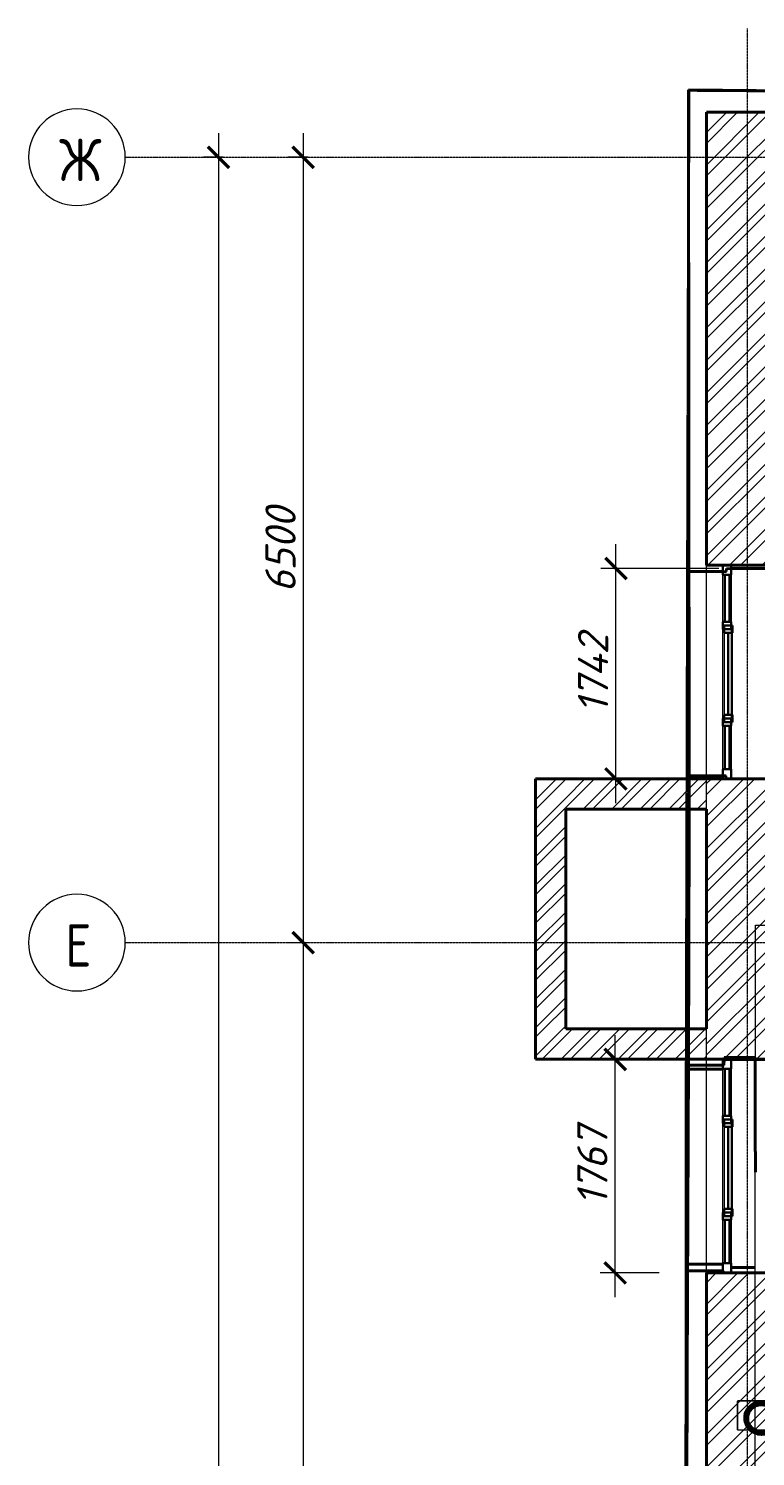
# Model space of a CAD drawing. Header units: millimetres. Extents: x 749182 to 2267578, y 70462 to 311449.
# Drawn here: x 1946334 to 1952346, y 108221 to 120038 of the extents above; entities that cross this region are included whole.
import ezdxf

# ---------------------------------------------------------------- set-up
doc = ezdxf.new("R2010")
doc.units = ezdxf.units.MM
for name, pattern in [('ADSK_Линия сетки', [25, 20, -2.5, 0, -2.5]), ('ADSK_Сверху', [4.5, 3, -1.5]), ('осеваяX2', [4, 2.5, -0.5, 0.5, -0.5])]:
    doc.linetypes.add(name, pattern=pattern)
doc.layers.get('Defpoints').update_dxf_attribs({"color": 255})
for name, color, linetype, lineweight in [('_ Окна', 7, 'Continuous', 30), ('Витраж', 7, 'Continuous', 9), ('Каркас', 7, 'Continuous', 9), ('Окна', 7, 'Continuous', 18), ('Оси', 165, 'осеваяX2', 13), ('Панели витража', 7, 'Continuous', 9), ('Перекрытие', 7, 'Continuous', 18), ('размеры', 7, 'Continuous', 9), ('Стены', 184, 'Continuous', 40), ('Стены наружные', 7, 'Continuous', 18), ('Стены разрез', 7, 'Continuous', 35), ('Стены штриховка', 7, 'Continuous', 18), ('стояки', 7, 'Continuous', 9)]:
    doc.layers.add(name, color=color, linetype=linetype, lineweight=lineweight)
doc.layers.add('планы со стояками отопление_dwg', color=7, linetype='Continuous', lineweight=9, true_color=0x767676)
doc.styles.add('М2', font='isocpeui.ttf')
doc.dimstyles.new('SPDS 1_100', dxfattribs={"dimscale": 100, "dimtxt": 2.5, "dimasz": 1.77, "dimexe": 1.25, "dimexo": 0.625, "dimtad": 1, "dimdec": 0, "dimrnd": 0.001, "dimzin": 9, "dimtxsty": 'М2', "dimblk": 'ARCHTICK', "dimcen": 2.5, "dimdle": 2, "dimclrt": 256, "dimadec": 0, "dimazin": 2, "dimtfac": 0.75, "dimtdec": 0, "dimtmove": 1, "dimatfit": 3, "dimfxl": 0, "dimtolj": 1, "dimlwd": 9, "dimlwe": 9, "dimarcsym": 0})
pattern_1 = [(45, (1958220.23, 75616.62), (-117.8655, 117.8655), []), (45, (1958298.8, 75616.62), (-117.8655, 117.8655), [])]
pattern_2 = [(45, (1958220.23, 75616.62), (-134.70384, 134.70384), []), (45, (1958310.03, 75616.62), (-134.70384, 134.70384), [])]

# ---------------------------------------------------------------- blocks, each defined once
blk = doc.blocks.new('Существующие стены 2 этаж - Существующие стены 2 этаж-699583-01 План 1-го этажа маркировочный')
at = {"layer": 'Стены', "color": 254, "linetype": 'ADSK_Сверху', "true_color": 0xe8c5d7}
for p, q in [((-6425, 43911), (-6445, 36349)), ((-6445, 36349), (-6425, 43911)), ((-4880, 43901), (-6425, 43911)), ((-6425, 43911), (-236, 43872)), ((-6453, 28603), (-6445, 36349)), ((-6445, 36349), (-6446, 35811)), ((-6446, 35811), (-6447, 34196)), ((-6446, 35811), (-6447, 34196)), ((-6447, 34196), (-6446, 35811)), ((-6446, 35811), (-6144, 35811)), ((-6144, 35811), (-6446, 35811)), ((-6132, 35893), (-6132, 35906)), ((-6132, 35906), (-5992, 35906)), ((-5992, 35906), (-6132, 35906)), ((-6132, 35906), (-6132, 35893)), ((-5992, 35906), (-5876, 35906)), ((-5876, 35906), (-5992, 35906)), ((-5875, 34956), (-5876, 35906)), ((-5876, 35906), (-5875, 34956)), ((-6447, 34196), (-6450, 31768)), ((-6144, 34195), (-6447, 34196)), ((-6447, 34196), (-6144, 34195)), ((-5991, 34168), (-6074, 34168)), ((-6074, 34168), (-5991, 34168)), ((-5876, 34168), (-5991, 34168)), ((-5991, 34168), (-5876, 34168))]:
    blk.add_line(p, q, dxfattribs=at)
blk = doc.blocks.new('ADSK_БалкаЖБ_Прямоугольная - 238_4х457мм-834993-01 План 1-го этажа маркировочный')
at = {"layer": 'Каркас', "color": 253, "linetype": 'ADSK_Сверху', "true_color": 0xaaaaaa}
for p, q in [((-3208.248882, 119.2), (-3208.248882, -119.2)), ((-3208.248882, 119.2), (3208.248882, 119.2)), ((3208.248882, -119.2), (3208.248882, 119.2)), ((-3208.248882, -119.2), (3208.248882, -119.2))]:
    blk.add_line(p, q, dxfattribs=at)
at = {"layer": 'Каркас', "color": 253, "linetype": 'ADSK_Сверху', "true_color": 0xb2b2b2}
for p, q in [((-3208.248882, -119.2), (-3208.248882, 119.2)), ((3208.248882, 119.2), (-3208.248882, 119.2)), ((3208.248882, 119.2), (3208.248882, -119.2)), ((-3208.248882, -119.2), (3208.248882, -119.2))]:
    blk.add_line(p, q, dxfattribs=at)
blk = doc.blocks.new('Прямоугольный импост - 70х20_60мм-1426885-01 План 1-го этажа маркировочный')
at = {"layer": 'Витраж', "color": 253, "linetype": 'ADSK_Сверху', "true_color": 0xaaaaaa}
for p, q in [((-6074, 27806), (-6144, 27806)), ((-6144, 27726), (-6144, 27806)), ((-6074, 27726), (-6074, 27806)), ((-6144, 27306), (-6144, 27336)), ((-6074, 27306), (-6074, 27336))]:
    blk.add_line(p, q, dxfattribs=at)
blk = doc.blocks.new('Прямоугольный импост - 70х20_60мм-1424482-01 План 1-го этажа маркировочный')
at = {"layer": 'Витраж', "color": 253, "linetype": 'ADSK_Сверху', "true_color": 0xaaaaaa}
for p, q in [((-80, 35), (0, 35)), ((0, 35), (0, -35)), ((0, -35), (-80, -35))]:
    blk.add_line(p, q, dxfattribs=at)
blk = doc.blocks.new('Прямоугольный импост - 70х20_60мм-1424483-01 План 1-го этажа маркировочный')
at = {"layer": 'Витраж', "color": 253, "linetype": 'ADSK_Сверху', "true_color": 0xaaaaaa}
for p, q in [((0, 35), (-80, 35)), ((0, -35), (0, 35)), ((-80, -35), (0, -35))]:
    blk.add_line(p, q, dxfattribs=at)
blk = doc.blocks.new('Прямоугольный импост - 70х20_60мм-1225850-01 План 1-го этажа маркировочный')
at = {"layer": 'Витраж', "color": 253, "linetype": 'ADSK_Сверху', "true_color": 0xaaaaaa}
for p, q in [((-6144, 27276), (-6144, 27306)), ((-6074, 27276), (-6074, 27306)), ((-6144, 26506), (-6144, 26536)), ((-6074, 26506), (-6074, 26536))]:
    blk.add_line(p, q, dxfattribs=at)
blk = doc.blocks.new('Прямоугольный импост - 70х20_60мм-1225113-01 План 1-го этажа маркировочный')
at = {"layer": 'Витраж', "color": 253, "linetype": 'ADSK_Сверху', "true_color": 0xaaaaaa}
for p, q in [((-6006, 10092), (-6006, 10122)), ((-5936, 10092), (-5936, 10122)), ((-6006, 9652), (-6006, 9732)), ((-5936, 9652), (-5936, 9732)), ((-6006, 9652), (-5936, 9652))]:
    blk.add_line(p, q, dxfattribs=at)
blk = doc.blocks.new('Прямоугольный импост - 70х60мм-1424480-01 План 1-го этажа маркировочный')
at = {"layer": 'Витраж', "color": 253, "linetype": 'ADSK_Сверху', "true_color": 0xaaaaaa}
for p, q in [((-30, 35), (30, 35)), ((30, -35), (-30, -35))]:
    blk.add_line(p, q, dxfattribs=at)
blk = doc.blocks.new('Прямоугольный импост - 70х60мм-1426887-01 План 1-го этажа маркировочный')
at = {"layer": 'Витраж', "color": 253, "linetype": 'ADSK_Сверху', "true_color": 0xaaaaaa}
for p, q in [((-6074, 27726), (-6144, 27726)), ((-6144, 27336), (-6144, 27726)), ((-6074, 27336), (-6074, 27726)), ((-6144, 27336), (-6074, 27336))]:
    blk.add_line(p, q, dxfattribs=at)
blk = doc.blocks.new('Прямоугольный импост - 70х60мм-1225009-01 План 1-го этажа маркировочный')
at = {"layer": 'Витраж', "color": 253, "linetype": 'ADSK_Сверху', "true_color": 0xaaaaaa}
for p, q in [((-5936, 11392), (-6006, 11392)), ((-6006, 11032), (-6006, 11392)), ((-5936, 11032), (-5936, 11392)), ((-6006, 11032), (-5936, 11032))]:
    blk.add_line(p, q, dxfattribs=at)
blk = doc.blocks.new('Прямоугольный импост - 70х60мм-1229542-01 План 1-го этажа маркировочный')
at = {"layer": 'Витраж', "color": 253, "linetype": 'ADSK_Сверху', "true_color": 0xaaaaaa}
for p, q in [((3808, 35378), (3738, 35378)), ((3738, 35378), (3738, 34638)), ((3808, 35378), (3808, 34638)), ((3738, 34638), (3808, 34638))]:
    blk.add_line(p, q, dxfattribs=at)
blk = doc.blocks.new('Существующие стены 1 эт - Существующие стены 1 эт-653793-01 План 1-го этажа маркировочный')
at = {"layer": 'Стены'}
for p, q in [((-6422, 38211), (-6429, 43914)), ((-6429, 43914), (4065, 43832)), ((-5974, 39953), (-6074, 39953)), ((-5677, 39952), (-5974, 39953)), ((-6422, 38237), (-6424, 39928)), ((-6144, 39928), (-6424, 39928)), ((-6422, 38237), (-6144, 38238)), ((-6422, 37807), (-6422, 37961)), ((-6428, 36143), (-6422, 37807)), ((-6439, 33282), (-6429, 35893)), ((-6435, 34141), (-6429, 35843)), ((-6144, 35842), (-6429, 35843)), ((-5991, 35890), (-6074, 35890)), ((-5710, 35888), (-5991, 35890)), ((-6435, 34141), (-6144, 34140)), ((-6457, 25090), (-6439, 33282))]:
    blk.add_line(p, q, dxfattribs=at)
at = {"layer": 'Стены разрез'}
for p, q in [((-4864, 43902), (-6429, 43914)), ((-6429, 43914), (-6424, 39928)), ((-6114, 39928), (-6114, 39953)), ((-6114, 39953), (-5974, 39953)), ((-5974, 39953), (-5677, 39952)), ((-6424, 39928), (-6114, 39928)), ((-6117, 38238), (-6422, 38237)), ((-6422, 38237), (-6422, 37807)), ((-6117, 38211), (-6117, 38238)), ((-5977, 38211), (-6117, 38211)), ((-5679, 38211), (-5977, 38211)), ((-6422, 37807), (-6429, 35843)), ((-6429, 35843), (-6132, 35842)), ((-6132, 35842), (-6131, 35890)), ((-6131, 35890), (-5991, 35890)), ((-5991, 35890), (-5710, 35888)), ((-6435, 34141), (-6439, 33282)), ((-6138, 34140), (-6435, 34141)), ((-6138, 34123), (-6138, 34140)), ((-5998, 34123), (-6138, 34123)), ((-5717, 34121), (-5998, 34123)), ((-6439, 33282), (-6442, 31786))]:
    blk.add_line(p, q, dxfattribs=at)
blk = doc.blocks.new('Системная панель - _AR_Стекло_40мм_привязка по центру-V45-01 План 1-го этажа маркировочный')
at = {"layer": 'Панели витража', "lineweight": 30}
for p, q in [((180, 20), (-180, 20)), ((-180, 20), (-180, -20)), ((180, -20), (180, 20)), ((-180, -20), (180, -20))]:
    blk.add_line(p, q, dxfattribs=at)
blk = doc.blocks.new('Прямоугольный импост - 70х20_60мм-V46-01 План 1-го этажа маркировочный')
at = {"layer": 'Витраж', "lineweight": 30}
for p, q in [((-80, 35), (0, 35)), ((-80, -35), (-80, 35)), ((0, 35), (0, -35)), ((0, -35), (-80, -35))]:
    blk.add_line(p, q, dxfattribs=at)
blk = doc.blocks.new('Прямоугольный импост - 70х20_60мм-V47-01 План 1-го этажа маркировочный')
at = {"layer": 'Витраж', "lineweight": 30}
for p, q in [((0, 35), (-80, 35)), ((-80, 35), (-80, -35)), ((0, -35), (0, 35)), ((-80, -35), (0, -35))]:
    blk.add_line(p, q, dxfattribs=at)
blk = doc.blocks.new('Системная панель - _AR_Стекло_40мм_привязка по центру-V48-01 План 1-го этажа маркировочный')
at = {"layer": 'Панели витража', "lineweight": 30}
for p, q in [((195, 20), (-195, 20)), ((-195, 20), (-195, -20)), ((195, -20), (195, 20)), ((-195, -20), (195, -20))]:
    blk.add_line(p, q, dxfattribs=at)
blk = doc.blocks.new('Витраж-тент со смещением вовне - 60мм 30 сдвиг-1466943-01 План 1-го этажа маркировочный')
at = {"layer": '_ Окна'}
for p, q in [((-400, 25), (-400, -45)), ((-400, 25), (-340, 25)), ((-400, -45), (-400, 25)), ((-340, 25), (-340, -45)), ((400, 25), (340, 25)), ((340, 25), (340, -45)), ((400, -45), (400, 25)), ((400, -45), (400, 25)), ((-340, -45), (-400, -45)), ((-340, -10), (340, -10)), ((340, -45), (400, -45))]:
    blk.add_line(p, q, dxfattribs=at)
at = {"layer": 'Окна'}
for p, q in [((340, 25), (-340, 25)), ((-340, -45), (340, -45))]:
    blk.add_line(p, q, dxfattribs=at)
blk = doc.blocks.new('Прямоугольный импост - 70х60мм-V40-01 План 1-го этажа маркировочный')
at = {"layer": 'Витраж'}
for p, q in [((-6006, 9732), (-6006, 10092)), ((-5936, 10092), (-5936, 9732))]:
    blk.add_line(p, q, dxfattribs=at)
blk = doc.blocks.new('Прямоугольный импост - 70х60мм-V44-01 План 1-го этажа маркировочный')
at = {"layer": 'Витраж'}
for p, q in [((-6144, 27336), (-6144, 27726)), ((-6074, 27726), (-6074, 27336))]:
    blk.add_line(p, q, dxfattribs=at)
blk = doc.blocks.new('Системная панель - _AR_Стекло_40мм_привязка по центру-V49-01 План 1-го этажа маркировочный')
at = {"layer": 'Панели витража', "lineweight": 30}
for p, q in [((180, 20), (-180, 20)), ((-180, 20), (-180, -20)), ((180, -20), (180, 20)), ((-180, -20), (180, -20))]:
    blk.add_line(p, q, dxfattribs=at)
blk = doc.blocks.new('Прямоугольный импост - 70х20_60мм-V50-01 План 1-го этажа маркировочный')
at = {"layer": 'Витраж', "lineweight": 30}
for p, q in [((-80, 35), (0, 35)), ((-80, -35), (-80, 35)), ((0, 35), (0, -35)), ((0, -35), (-80, -35))]:
    blk.add_line(p, q, dxfattribs=at)
blk = doc.blocks.new('Прямоугольный импост - 70х20_60мм-V51-01 План 1-го этажа маркировочный')
at = {"layer": 'Витраж', "lineweight": 30}
for p, q in [((0, 35), (-80, 35)), ((-80, 35), (-80, -35)), ((0, -35), (0, 35)), ((-80, -35), (0, -35))]:
    blk.add_line(p, q, dxfattribs=at)
blk = doc.blocks.new('Системная панель - _AR_Стекло_40мм_привязка по центру-V52-01 План 1-го этажа маркировочный')
at = {"layer": 'Панели витража', "lineweight": 30}
for p, q in [((195, 20), (-195, 20)), ((-195, 20), (-195, -20)), ((195, -20), (195, 20)), ((-195, -20), (195, -20))]:
    blk.add_line(p, q, dxfattribs=at)
blk = doc.blocks.new('Прямоугольный импост - 70х60мм-V53-01 План 1-го этажа маркировочный')
at = {"layer": 'Витраж'}
for p, q in [((-6144, 39511), (-6144, 39901)), ((-6074, 39901), (-6074, 39511))]:
    blk.add_line(p, q, dxfattribs=at)
blk = doc.blocks.new('Прямоугольный импост - 70х60мм-1241994-01 План 1-го этажа маркировочный')
at = {"layer": 'Витраж', "lineweight": 30}
for p, q in [((-30, 35), (30, 35)), ((-30, -35), (-30, 35)), ((30, 35), (30, -35)), ((30, -35), (-30, -35))]:
    blk.add_line(p, q, dxfattribs=at)
blk = doc.blocks.new('Прямоугольный импост - 70х60мм-V81-01 План 1-го этажа маркировочный')
at = {"layer": 'Витраж'}
for p, q in [((18591, 22747), (18591, 23487)), ((18661, 23487), (18661, 22747))]:
    blk.add_line(p, q, dxfattribs=at)
blk = doc.blocks.new('Прямоугольный импост - 70х60мм-V127-01 План 1-го этажа маркировочный')
at = {"layer": 'Витраж', "lineweight": 30}
for p, q in [((-30, 35), (30, 35)), ((-30, -35), (-30, 35)), ((30, 35), (30, -35)), ((30, -35), (-30, -35))]:
    blk.add_line(p, q, dxfattribs=at)
blk = doc.blocks.new('планы со стояками отопление_dwg-1484427-01 План 1-го этажа маркировочный')
at = {"layer": 'стояки', "lineweight": 80}
blk.add_circle((166570, 188999), 124, dxfattribs=at)
blk = doc.blocks.new('Ось сетки - Круг_Ø8 мм-6577-01 План 1-го этажа маркировочный')
at = {"layer": 'Оси', "linetype": 'Continuous', "lineweight": 20}
for start, end in [(360, 180), (180, 360)]:
    blk.add_arc((0, 0), 4, start, end, dxfattribs=at)
blk = doc.blocks.new('_ArchTick')
at = {"color": 0, "linetype": 'ByBlock', "const_width": 0.15}
blk.add_lwpolyline([(-0.5, -0.5), (0.5, 0.5)], dxfattribs=at)
blk = doc.blocks.new('*D2867')
at = {"layer": 'Defpoints', "color": 0, "lineweight": 20, "transparency": 16777216}
for p in [(1951192, 115570), (1952106, 115570), (1951611, 113828)]:
    blk.add_point(p, dxfattribs=at)
at = {"layer": 'размеры', "color": 0, "lineweight": 9, "transparency": 16777216}
for p, q in [((1951192, 113628), (1951192, 115770)), ((1952044, 115570), (1951067, 115570)), ((1951549, 113828), (1951067, 113828))]:
    blk.add_line(p, q, dxfattribs=at)
at = {"layer": 'размеры', "color": 0, "lineweight": 9, "transparency": 16777216, "xscale": 177, "yscale": 177, "zscale": 177}
for p, rotation in [((1951192, 115570), 90), ((1951192, 113828), 270)]:
    blk.add_blockref('_ArchTick', p, dxfattribs=dict(at, rotation=rotation))
at = {"layer": 'размеры', "lineweight": 20, "transparency": 16777216, "insert": (1951003, 114699), "char_height": 250, "width": 580.93, "attachment_point": 5, "rotation": 90, "style": 'М2'}
blk.add_mtext('\\A1;1742', dxfattribs=at)
blk = doc.blocks.new('*D2868')
at = {"layer": 'Defpoints', "color": 0, "lineweight": 20, "transparency": 16777216}
for p in [(1951186, 111507), (1952089, 111507), (1951611, 109740)]:
    blk.add_point(p, dxfattribs=at)
at = {"layer": 'размеры', "color": 0, "lineweight": 9, "transparency": 16777216}
for p, q in [((1951186, 109540), (1951186, 111707)), ((1952026, 111507), (1951061, 111507)), ((1951549, 109740), (1951061, 109740))]:
    blk.add_line(p, q, dxfattribs=at)
at = {"layer": 'размеры', "color": 0, "lineweight": 9, "transparency": 16777216, "xscale": 177, "yscale": 177, "zscale": 177}
for p, rotation in [((1951186, 111507), 90), ((1951186, 109740), 270)]:
    blk.add_blockref('_ArchTick', p, dxfattribs=dict(at, rotation=rotation))
at = {"layer": 'размеры', "lineweight": 20, "transparency": 16777216, "insert": (1950997, 110623), "char_height": 250, "width": 560.47, "attachment_point": 5, "rotation": 90, "style": 'М2'}
blk.add_mtext('\\A1;1767', dxfattribs=at)
blk = doc.blocks.new('*D2883')
at = {"layer": 'Defpoints', "color": 0, "lineweight": 20, "transparency": 16777216}
for p in [(1948705, 118973), (1948605, 112473), (1948705, 112473)]:
    blk.add_point(p, dxfattribs=at)
at = {"layer": 'размеры', "color": 0, "lineweight": 9, "transparency": 16777216}
for p, q in [((1948605, 119173), (1948605, 112273)), ((1948643, 118973), (1948480, 118973)), ((1948643, 112473), (1948480, 112473))]:
    blk.add_line(p, q, dxfattribs=at)
at = {"layer": 'размеры', "color": 0, "lineweight": 9, "transparency": 16777216, "xscale": 177, "yscale": 177, "zscale": 177}
for p, rotation in [((1948605, 118973), 90), ((1948605, 112473), 270)]:
    blk.add_blockref('_ArchTick', p, dxfattribs=dict(at, rotation=rotation))
at = {"layer": 'размеры', "lineweight": 20, "transparency": 16777216, "insert": (1948418, 115723), "char_height": 250, "width": 605.47, "attachment_point": 5, "rotation": 90, "style": 'М2'}
blk.add_mtext('\\A1;6500', dxfattribs=at)
blk = doc.blocks.new('*D2884')
at = {"layer": 'Defpoints', "color": 0, "lineweight": 20, "transparency": 16777216}
for p in [(1948705, 112473), (1948605, 96173), (1948705, 96173)]:
    blk.add_point(p, dxfattribs=at)
at = {"layer": 'размеры', "color": 0, "lineweight": 9, "transparency": 16777216}
for p, q in [((1948605, 112673), (1948605, 95973)), ((1948643, 112473), (1948480, 112473)), ((1948643, 96173), (1948480, 96173))]:
    blk.add_line(p, q, dxfattribs=at)
at = {"layer": 'размеры', "color": 0, "lineweight": 9, "transparency": 16777216, "xscale": 177, "yscale": 177, "zscale": 177}
for p, rotation in [((1948605, 112473), 90), ((1948605, 96173), 270)]:
    blk.add_blockref('_ArchTick', p, dxfattribs=dict(at, rotation=rotation))
at = {"layer": 'размеры', "lineweight": 20, "transparency": 16777216, "insert": (1948418, 104323), "char_height": 250, "width": 711.84, "attachment_point": 5, "rotation": 90, "style": 'М2'}
blk.add_mtext('\\A1;16300', dxfattribs=at)
blk = doc.blocks.new('*D2890')
at = {"layer": 'Defpoints', "color": 0, "lineweight": 20, "transparency": 16777216}
for p in [(1948005, 118973), (1947905, 73773), (1948005, 73773)]:
    blk.add_point(p, dxfattribs=at)
at = {"layer": 'размеры', "color": 0, "lineweight": 9, "transparency": 16777216}
for p, q in [((1947905, 119173), (1947905, 73573)), ((1947943, 118973), (1947780, 118973)), ((1947943, 73773), (1947780, 73773))]:
    blk.add_line(p, q, dxfattribs=at)
at = {"layer": 'размеры', "color": 0, "lineweight": 9, "transparency": 16777216, "xscale": 177, "yscale": 177, "zscale": 177}
for p, rotation in [((1947905, 118973), 90), ((1947905, 73773), 270)]:
    blk.add_blockref('_ArchTick', p, dxfattribs=dict(at, rotation=rotation))
at = {"layer": 'размеры', "lineweight": 20, "transparency": 16777216, "insert": (1947718, 96373), "char_height": 250, "width": 777.3, "attachment_point": 5, "rotation": 90, "style": 'М2'}
blk.add_mtext('\\A1;45200', dxfattribs=at)

msp = doc.modelspace()

# ---------------------------------------------------------------- hatches: boundary and pattern name
at = {"layer": 'Стены наружные', "lineweight": 9}
h = msp.add_hatch(dxfattribs=at)
h.set_pattern_fill('FP_4', color=256, angle=45, style=0, pattern_type=2)
h.set_pattern_definition(pattern_2)
h.paths.add_polyline_path([(1961653.7248, 118835.4873), (1961653.7248, 119345.4873), (1960839.8647, 119345.4873), (1960839.8647, 118835.4873), (1961612.7356, 118835.4873)])
h.paths.add_polyline_path([(1958531.5104, 118835.4873), (1959329.8647, 118835.4873), (1959329.8647, 119345.4873), (1957848.8282, 119345.4873), (1957848.8282, 118835.4873), (1958152.5048, 118835.4873)])
h.paths.add_polyline_path([(1954817.8292, 118835.4873), (1956338.8282, 118835.4873), (1956338.8282, 119345.4873), (1954817.8292, 119345.4873), (1954817.8292, 118895.9587)])
h.paths.add_polyline_path([(1952578.8352, 118835.4873), (1953307.8292, 118835.4873), (1953307.8292, 119345.4873), (1951941.4745, 119345.4873), (1951941.4745, 118835.4873), (1952550.9869, 118835.4873)])
h = msp.add_hatch(dxfattribs=at)
h.set_pattern_fill('FP_3', color=256, angle=45, style=0, pattern_type=2)
h.set_pattern_definition(pattern_2)
h.paths.add_polyline_path([(1951941.4745, 96537.6102), (1952451.4745, 96537.6102), (1952451.4745, 98468.4405), (1951941.4745, 98468.4405), (1951941.4745, 96687.4373)])
h.paths.add_polyline_path([(1952011.4745, 99438.4405), (1952451.4745, 99438.4405), (1952451.4745, 101652.9659), (1951941.4745, 101652.9659), (1951941.4745, 99438.4405)])
h.paths.add_polyline_path([(1952287.618, 103422.9659), (1952451.4745, 103422.9659), (1952451.4745, 105693.1574), (1951941.4745, 105693.1574), (1951941.4745, 103422.9659)])
h.paths.add_polyline_path([(1952089.2603, 106463.1574), (1952451.4745, 106463.1574), (1952451.4745, 106706.8211), (1951941.4745, 106706.8211), (1951941.4745, 106463.1574)])
h.paths.add_polyline_path([(1951941.4745, 107476.8211), (1952451.4745, 107476.8211), (1952451.4745, 109739.6473), (1951941.4745, 109739.6473), (1951941.4745, 107497.2775)])
h.paths.add_polyline_path([(1952229.9706, 111509.6473), (1952451.4745, 111509.6473), (1952451.4745, 113827.7918), (1951941.4745, 113827.1573), (1951941.4745, 111509.6473), (1952228.8631, 111509.6473)])
h.paths.add_polyline_path([(1951941.4745, 115597.7918), (1952451.4745, 115597.7918), (1952451.4745, 118835.4873), (1951941.4745, 118835.4873), (1951941.4745, 116174.2956)])
h = msp.add_hatch(dxfattribs=at)
h.set_pattern_fill('FP_1', color=256, style=0, pattern_type=2)
h.set_pattern_definition(pattern_1)
h.paths.add_polyline_path([(1950776.7537, 111759.6473), (1950776.7537, 113827.7918), (1950526.7537, 113827.7918), (1950526.7537, 111759.6473)])
h = msp.add_hatch(dxfattribs=at)
h.set_pattern_fill('FP_1', color=256, style=0, pattern_type=2)
h.set_pattern_definition(pattern_1)
h.paths.add_polyline_path([(1951941.4745, 113577.7918), (1951941.4745, 113827.7918), (1950776.7537, 113827.7918), (1950776.7537, 113577.7918), (1951798.6996, 113577.7918)])
h = msp.add_hatch(dxfattribs=at)
h.set_pattern_fill('FP_1', color=256, style=0, pattern_type=2)
h.set_pattern_definition(pattern_1)
h.paths.add_polyline_path([(1951791.3245, 111509.6473), (1951941.4745, 111509.6473), (1951941.4745, 111759.6473), (1950526.7537, 111759.6473), (1950526.7537, 111509.6473), (1951464.1013, 111509.6473)])

# ---------------------------------------------------------------- linework, layer by layer
at = {"layer": 'Оси', "linetype": 'ADSK_Линия сетки'}
for p, q in [((1952280.1361, 71313.2448), (1952280.1361, 120038.4712)), ((1947134.001, 118973.407), (2015361.944, 118973.407)), ((1947134.001, 112473.407), (2015361.944, 112473.407))]:
    msp.add_line(p, q, dxfattribs=at)
at = {"layer": 'Перекрытие', "linetype": 'ADSK_Сверху'}
for p, q in [((1952341.9989, 104442.669), (1952345.6354, 112617.3576)), ((1952345.6354, 112617.3576), (1958683.8182, 112586.0714))]:
    msp.add_line(p, q, dxfattribs=at)
at = {"layer": 'Стены наружные', "lineweight": 40}
for p, q in [((1953307.8292, 119345.4873), (1951941.4745, 119345.4873)), ((1951941.4745, 119345.4873), (1951941.4745, 115597.7918)), ((1951941.4745, 115597.7918), (1952451.4745, 115597.7918)), ((1950526.7537, 113827.7918), (1950526.7537, 111509.6473)), ((1952451.4745, 113827.7918), (1950526.7537, 113827.7918)), ((1950776.7537, 111759.6473), (1950776.7537, 113577.7918)), ((1950776.7537, 113577.7918), (1951941.4745, 113577.7918)), ((1951941.4745, 113577.7918), (1951941.4745, 111759.6473)), ((1951941.4745, 111759.6473), (1950776.7537, 111759.6473)), ((1950526.7537, 111509.6473), (1952451.4745, 111509.6473)), ((1951941.4745, 109739.6473), (1951941.4745, 107476.8211)), ((1952451.4745, 109739.6473), (1951941.4745, 109739.6473))]:
    msp.add_line(p, q, dxfattribs=at)
at = {"layer": 'Стены наружные'}
for p, q in [((1951941.4745, 113827.7918), (1951941.4745, 115597.7918)), ((1951941.4745, 109739.6473), (1951941.4745, 111509.6473))]:
    msp.add_line(p, q, dxfattribs=at)
at = {"layer": 'Стены штриховка'}
for p, q in [((1951941.4745, 113577.7918), (1951941.4745, 113827.7918)), ((1951941.4745, 111509.6473), (1951941.4745, 111759.6473))]:
    msp.add_line(p, q, dxfattribs=at)

# ---------------------------------------------------------------- block references
at = {"layer": '_ Окна', "rotation": 89.99999999999993}
for p in [(1952111.4745, 114697.7918), (1952111.4745, 110609.6473)]:
    msp.add_blockref('Витраж-тент со смещением вовне - 60мм 30 сдвиг-1466943-01 План 1-го этажа маркировочный', p, dxfattribs=at)
at = {"layer": 'Витраж', "color": 253, "linetype": 'ADSK_Сверху', "true_color": 0xaaaaaa}
for name, p in [('Прямоугольный импост - 70х20_60мм-1426885-01 План 1-го этажа маркировочный', (1958220.2258, 87791.4447)), ('Прямоугольный импост - 70х60мм-1426887-01 План 1-го этажа маркировочный', (1958220.2258, 87791.4447)), ('Прямоугольный импост - 70х20_60мм-1225850-01 План 1-го этажа маркировочный', (1958220.2258, 87791.4447)), ('Прямоугольный импост - 70х20_60мм-1225113-01 План 1-го этажа маркировочный', (1958082.5166, 104175.8666)), ('Прямоугольный импост - 70х60мм-1225009-01 План 1-го этажа маркировочный', (1958082.5166, 102875.8666)), ('Прямоугольный импост - 70х20_60мм-1426885-01 План 1-го этажа маркировочный', (1958220.2258, 83703.3001)), ('Прямоугольный импост - 70х60мм-1426887-01 План 1-го этажа маркировочный', (1958220.2258, 83703.3001)), ('Прямоугольный импост - 70х20_60мм-1225850-01 План 1-го этажа маркировочный', (1958220.2258, 83703.3001)), ('Прямоугольный импост - 70х20_60мм-1225113-01 План 1-го этажа маркировочный', (1958082.5166, 100087.7221)), ('Прямоугольный импост - 70х60мм-1225009-01 План 1-го этажа маркировочный', (1958082.5166, 98787.7221))]:
    msp.add_blockref(name, p, dxfattribs=at)
at = {"layer": 'Витраж', "color": 253, "linetype": 'ADSK_Сверху', "true_color": 0xaaaaaa, "extrusion": (0, 0, -1), "rotation": 90.00000000000007}
for name, p in [('Прямоугольный импост - 70х20_60мм-1424482-01 План 1-го этажа маркировочный', (-1952111.4745, 115597.7918)), ('Прямоугольный импост - 70х60мм-1424480-01 План 1-го этажа маркировочный', (-1952111.4745, 115097.7918)), ('Прямоугольный импост - 70х60мм-1424480-01 План 1-го этажа маркировочный', (-1952111.4745, 114297.7918)), ('Прямоугольный импост - 70х20_60мм-1424482-01 План 1-го этажа маркировочный', (-1952111.4745, 111509.6473)), ('Прямоугольный импост - 70х60мм-1424480-01 План 1-го этажа маркировочный', (-1952111.4745, 111009.6473)), ('Прямоугольный импост - 70х60мм-1424480-01 План 1-го этажа маркировочный', (-1952111.4745, 110209.6473))]:
    msp.add_blockref(name, p, dxfattribs=at)
at = {"layer": 'Витраж', "extrusion": (0, 0, -1), "rotation": 90.00000000000007}
for name, p in [('Прямоугольный импост - 70х20_60мм-V50-01 План 1-го этажа маркировочный', (-1952111.4745, 115597.7918)), ('Прямоугольный импост - 70х60мм-1241994-01 План 1-го этажа маркировочный', (-1952111.4745, 115097.7918)), ('Прямоугольный импост - 70х60мм-1241994-01 План 1-го этажа маркировочный', (-1952111.4745, 114297.7918)), ('Прямоугольный импост - 70х20_60мм-V46-01 План 1-го этажа маркировочный', (-1952111.4745, 111509.6473)), ('Прямоугольный импост - 70х60мм-V127-01 План 1-го этажа маркировочный', (-1952111.4745, 111009.6473)), ('Прямоугольный импост - 70х60мм-V127-01 План 1-го этажа маркировочный', (-1952111.4745, 110209.6473))]:
    msp.add_blockref(name, p, dxfattribs=at)
at = {"layer": 'Витраж'}
for name, p in [('Прямоугольный импост - 70х60мм-V53-01 План 1-го этажа маркировочный', (1958220.2258, 75616.6187)), ('Прямоугольный импост - 70х60мм-V81-01 План 1-го этажа маркировочный', (1933485.6392, 91580.7215)), ('Прямоугольный импост - 70х60мм-V40-01 План 1-го этажа маркировочный', (1958082.5166, 104175.8666)), ('Прямоугольный импост - 70х60мм-V44-01 План 1-го этажа маркировочный', (1958220.2258, 83703.3001)), ('Прямоугольный импост - 70х60мм-V81-01 План 1-го этажа маркировочный', (1933485.6392, 87492.577)), ('Прямоугольный импост - 70х60мм-V40-01 План 1-го этажа маркировочный', (1958082.5166, 100087.7221))]:
    msp.add_blockref(name, p, dxfattribs=at)
at = {"layer": 'Витраж', "color": 253, "linetype": 'ADSK_Сверху', "true_color": 0xaaaaaa}
for name, p, rotation in [('Прямоугольный импост - 70х60мм-1229542-01 План 1-го этажа маркировочный', (1955884.9736, 149705.4344), 180), ('Прямоугольный импост - 70х20_60мм-1424483-01 План 1-го этажа маркировочный', (1952111.4745, 113827.7918), 269.9999999999999), ('Прямоугольный импост - 70х60мм-1229542-01 План 1-го этажа маркировочный', (1955884.9736, 145617.2898), 180), ('Прямоугольный импост - 70х20_60мм-1424483-01 План 1-го этажа маркировочный', (1952111.4745, 109739.6473), 269.9999999999999)]:
    msp.add_blockref(name, p, dxfattribs=dict(at, rotation=rotation))
at = {"layer": 'Витраж', "rotation": 269.9999999999999}
for name, p in [('Прямоугольный импост - 70х20_60мм-V51-01 План 1-го этажа маркировочный', (1952111.4745, 113827.7918)), ('Прямоугольный импост - 70х20_60мм-V47-01 План 1-го этажа маркировочный', (1952111.4745, 109739.6473))]:
    msp.add_blockref(name, p, dxfattribs=at)
at = {"layer": 'Каркас', "color": 253, "linetype": 'ADSK_Сверху', "true_color": 0xaaaaaa, "rotation": 359.9617034985983}
msp.add_blockref('ADSK_БалкаЖБ_Прямоугольная - 238_4х457мм-834993-01 План 1-го этажа маркировочный', (1955407.0889, 108559.8203), dxfattribs=at)
at = {"layer": 'Оси', "lineweight": 20, "xscale": 99.99999999999993, "yscale": 99.99999999999993, "zscale": 99.99999999999993, "rotation": 269.9999999999994}
for p in [(1946734.001, 118973.407), (1946734.001, 112473.407)]:
    msp.add_blockref('Ось сетки - Круг_Ø8 мм-6577-01 План 1-го этажа маркировочный', p, dxfattribs=at)
at = {"layer": 'Панели витража', "rotation": 89.99999999999993}
for name, p in [('Системная панель - _AR_Стекло_40мм_привязка по центру-V52-01 План 1-го этажа маркировочный', (1952111.4745, 115322.7918)), ('Системная панель - _AR_Стекло_40мм_привязка по центру-V49-01 План 1-го этажа маркировочный', (1952111.4745, 114087.7918)), ('Системная панель - _AR_Стекло_40мм_привязка по центру-V48-01 План 1-го этажа маркировочный', (1952111.4745, 111234.6473)), ('Системная панель - _AR_Стекло_40мм_привязка по центру-V45-01 План 1-го этажа маркировочный', (1952111.4745, 109999.6473))]:
    msp.add_blockref(name, p, dxfattribs=at)
at = {"layer": 'планы со стояками отопление_dwg', "color": 6, "true_color": 0xff00ff}
msp.add_blockref('планы со стояками отопление_dwg-1484427-01 План 1-го этажа маркировочный', (1785824.7266, -80460.4271), dxfattribs=at)
at = {"layer": 'Стены', "color": 254, "linetype": 'ADSK_Сверху', "true_color": 0xe8c5d7}
msp.add_blockref('Существующие стены 2 этаж - Существующие стены 2 этаж-699583-01 План 1-го этажа маркировочный', (1958220.2258, 75616.6187), dxfattribs=at)
at = {"layer": 'Стены', "color": 243, "true_color": 0xbb5389}
msp.add_blockref('Существующие стены 1 эт - Существующие стены 1 эт-653793-01 План 1-го этажа маркировочный', (1958220.2258, 75616.6187), dxfattribs=at)

# ---------------------------------------------------------------- texts
at = {"layer": 'Оси', "char_height": 350, "attachment_point": 1, "style": 'М2'}
for s, insert, width in [('\\fGOST Common|b0|i0|c204|p34|;\\W.9;Ж', (1946587.8281, 119125.9939), 389.620125), ('\\fGOST Common|b0|i0|c204|p34|;\\W.9;Е', (1946635.5281, 112625.9939), 274.177125)]:
    msp.add_mtext(s, dxfattribs=dict(at, insert=insert, width=width))

# ---------------------------------------------------------------- dimensions: what is measured, and where the dimension line sits
at = {"layer": 'размеры', "lineweight": 20}
for base, p1, p2, picture, middle in [((1947905.0164, 73773.407), (1948005.0013, 118973.407), (1948005.0013, 73773.407), '*D2890', (1947717.5164, 96373.407)), ((1948605.0164, 112473.407), (1948705.0013, 118973.407), (1948705.0013, 112473.407), '*D2883', (1948417.5164, 115723.407)), ((1951192.0986, 115569.7417), (1951611.4745, 113827.7918), (1952106.0404, 115569.7417), '*D2867', (1951002.9888, 114698.7668)), ((1948605.0164, 96173.407), (1948705.0013, 112473.407), (1948705.0013, 96173.407), '*D2884', (1948417.5164, 104323.407)), ((1951186.3521, 111506.6674), (1951611.4745, 109739.6473), (1952088.864, 111506.6674), '*D2868', (1950997.2422, 110623.1573))]:
    dim = msp.add_linear_dim(base=base, p1=p1, p2=p2, angle=90, dimstyle='SPDS 1_100', dxfattribs=at)
    dim.commit()
    dim.dimension.update_dxf_attribs({"geometry": picture, "text_midpoint": middle})

doc.saveas('drawing.dxf')
